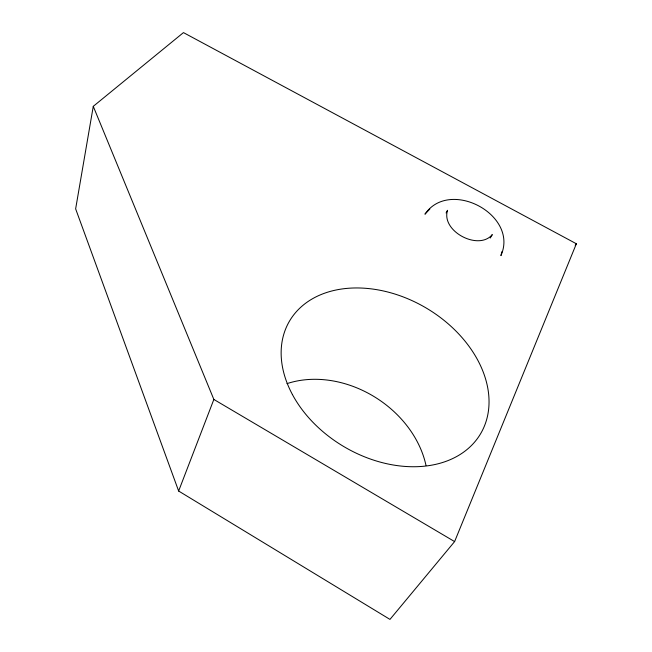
<?xml version="1.0" encoding="UTF-8"?>
<svg xmlns="http://www.w3.org/2000/svg" width="652" height="652" viewBox="0 0 652 652"><rect width="100%" height="100%" fill="white"/><g stroke="black" fill="none" stroke-linecap="round" stroke-linejoin="round"><path stroke-width="0.98" d="M93.269 106.341L75.64 208.86L178.64 491.029L389.969 619.4L454.607 541.584L576.36 243.767L183.456 32.6L93.269 106.341L213.856 399.44L454.607 541.584M501.926 251.656L500.915 255.6C519.131 214.989 449.554 177.882 424.941 214.198L429.823 209.072M178.64 491.029L213.856 399.44M446.082 212.968L447.533 210.303C440.809 231.085 478.454 251.224 492.301 234.598L490.206 238.053M575.194 245.429L576.36 243.767M286.994 383.637A99.161 78.843 32.8 0 1 426 465.455M292.381 394.468A110.913 80.603 30.5 0 0 472.154 444.786A110.913 80.603 30.5 0 0 390.711 292.797A110.913 80.603 30.5 0 0 292.381 394.468"/></g></svg>
